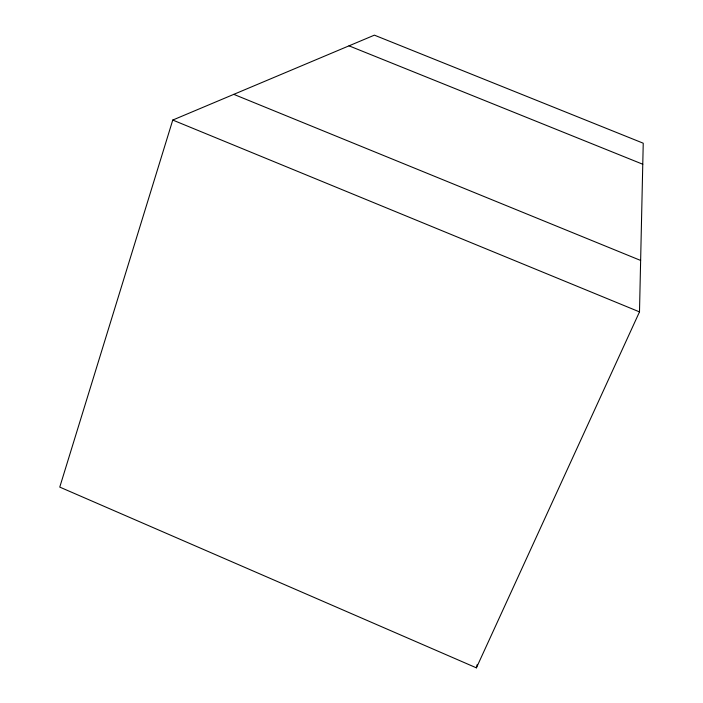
<?xml version="1.0" encoding="UTF-8"?>
<svg xmlns="http://www.w3.org/2000/svg" width="703" height="703" viewBox="0 0 703 703"><rect width="100%" height="100%" fill="white"/><g stroke="black" fill="none" stroke-linecap="round" stroke-linejoin="round"><path stroke-width="1.05" d="M639.493 311.886L643.236 143.21L374.391 35.15L172.762 120.055L59.764 487.1L476.406 667.85L639.493 311.886L172.762 120.055M476.406 667.85L477.135 664.66M349.013 45.836L642.77 164.238M233.791 94.351L640.635 260.444"/></g></svg>
